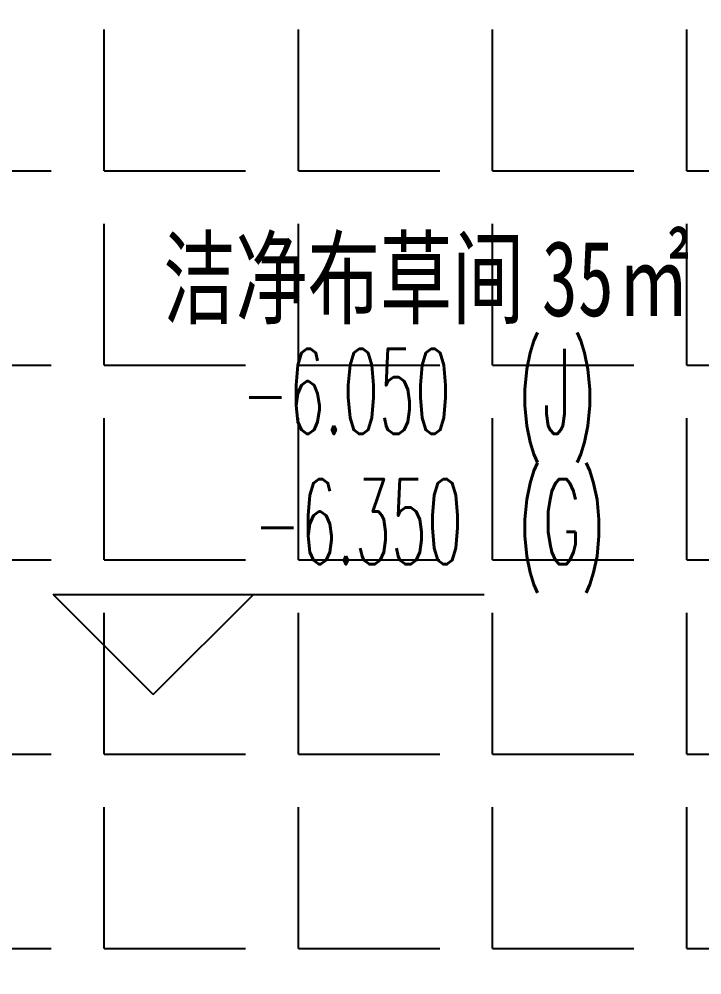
# Model space of a CAD drawing. Header units: millimetres. Extents: x 12325263 to 13848842, y -1463133 to 573208.
# Drawn here: x 12580379 to 12582833, y -864837 to -861404 of the extents above; entities that cross this region are included whole.
import ezdxf
from ezdxf.xclip import XClip

# ---------------------------------------------------------------- set-up
doc = ezdxf.new("R2010")
doc.units = ezdxf.units.MM
doc.header["$LTSCALE"] = 1000
doc.header["$XCLIPFRAME"] = 0
for name, color, linetype in [('A-ANNO-ELEV', 3, 'Continuous'), ('A-ANNO-TEXT', 7, 'Continuous'), ('WALL', 5, 'Continuous'), ('WALL-SHATCH', 8, 'Continuous'), ('建筑-楼板开洞', 251, 'Continuous')]:
    doc.layers.add(name, color=color, linetype=linetype)
doc.styles.add('_TCH_DIM', font='SIMPLEX.shx', dxfattribs={"width": 0.7, "bigfont": 'GBCBIG.shx'})
doc.styles.add('TITXV', font='', dxfattribs={"width": 0.7})
doc.styles.get('TITXV').set_extended_font_data('SimSun')

# ---------------------------------------------------------------- blocks, each defined once
blk = doc.blocks.new('adgshg13-A$C7F010FC0')
at = {"layer": 'WALL-SHATCH'}
h = blk.add_hatch(color=256, dxfattribs=at)
h.dxf.hatch_style = 1
h.paths.add_polyline_path([(-60384.2, -16880.9), (-763.2, 197.5), (12587.6, -13153.3), (12587.6, -157996), (-162964.9, -188820.4), (-171262.4, -180522.9), (-171262.4, -31310.9), (-150707.2, -10755.7), (-131860.1, -7980.9), (-99162.4, -7980.9), (-99162.4, -4980.9), (-76620.4, -4980.9), (-70107.7, -16880.9)], flags=16)
h.paths.add_polyline_path([(-60091.2, -16380.9), (-646.9, 646.9), (12987.6, -12987.6), (12987.6, -158331.9), (-163100.6, -189250.4), (-171662.4, -180688.6), (-171662.4, -31145.2), (-150777.9, -10260.7), (-131896.7, -7480.9), (-99562.4, -7480.9), (-99562.4, -4580.9), (-76365.6, -4580.9), (-69907.5, -16380.9)])
blk = doc.blocks.new('A$C4C7A72D3')
at = {"layer": 'WALL', "color": 1}
blk.add_blockref('adgshg13-A$C7F010FC0', (210433, 205503.6), dxfattribs=at)

msp = doc.modelspace()

# ---------------------------------------------------------------- block references
ref = msp.add_blockref('A$C4C7A72D3', (12385714.9, -906209.5), dxfattribs=dict(rotation=350.041249254255))
XClip(ref).set_block_clipping_path([(223442.8584877662, 85923.1187333744), (220542.7961432356, 85923.1422391906), (220542.8579492103, 89292.823275506), (211526.9150355905, 89292.8101311298), (210631.4331447985, 94392.8080583527), (206113.3685902953, 94392.8025418455), (206001.4315187763, 95030.3127344656), (204376.2826588508, 94744.9613686837), (203364.4570056833, 100506.9030052917), (197947.3947122637, 99555.7482674252), (192482.3428474721, 130679.4765393781), (190118.7804593667, 130264.4504016289), (191623.4071957469, 121695.6427078634), (177046.6486519482, 119136.2011700841), (175707.6223907359, 126760.8483765714), (173902.988371335, 128026.4039125028), (169528.3854461554, 127258.2903269802), (169070.0967394859, 129868.3614864857), (163308.2517458182, 128856.6693391807), (163766.52659606, 126246.6171700556), (159679.1795131005, 125528.9180921423), (170669.6888374612, 62935.797914044), (167222.1989369914, 62330.4650948944), (167939.7759490944, 58243.6808593175), (171386.9528796654, 58848.2912487988), (172857.0656793863, 50477.0032648193), (165962.5026008021, 49266.4230898353), (168037.7813034765, 37447.1796448426), (140649.9584970828, 32638.2390106404), (115387.9799239188, 28202.5781787895), (95598.7254695911, 140907.4332163476), (226939.476109907, 163968.8668500402), (240128.6952811591, 88852.8973128139)])

# ---------------------------------------------------------------- next in the draw order: hatches: boundary and pattern name
at = {"layer": '建筑-楼板开洞'}
h = msp.add_hatch(dxfattribs=at)
h.set_pattern_fill('ANGLE', color=256, scale=200)
h.set_pattern_definition([(0, (0, 0), (0, 698.5), [508, -190.5]), (90, (0, 0), (-698.5, 4e-14), [508, -190.5])])
h.paths.add_polyline_path([(12587146.8, -865236.8), (12587146.8, -851936.8), (12575396.8, -851936.8), (12575396.8, -855736.8), (12567496.8, -855736.8), (12567496.8, -858836.8), (12575396.8, -858836.9), (12575396.8, -865236.8)])

# ---------------------------------------------------------------- next in the draw order: linework, layer by layer
at = {"layer": 'A-ANNO-ELEV'}
for p, q in [((12580860.9, -863830), (12580500.9, -863470)), ((12580500.9, -863470), (12582050.9, -863470)), ((12580860.9, -863830), (12581220.9, -863470))]:
    msp.add_line(p, q, dxfattribs=at)

# ---------------------------------------------------------------- next in the draw order: texts
at = {"layer": 'A-ANNO-TEXT'}
for s, height, style, width, p in [('㎡', 271.9, 'TITXV', 0.7, (12582530, -862470.6)), ('洁净布草间', 271.9, 'TITXV', 0.7, (12580896.8, -862470.6)), ('35', 271.9, 'TITXV', 0.7, (12582257.8, -862470.6)), ('(J)', 306, '_TCH_DIM', 0.494118, (12582170.9, -862894)), ('-6.050', 306, '_TCH_DIM', 0.494118, (12581179.7, -862894)), ('(G)', 306, '_TCH_DIM', 0.494118, (12582170.9, -863362)), ('-6.350', 306, '_TCH_DIM', 0.494118, (12581222.9, -863362))]:
    msp.add_text(s, height=height, dxfattribs=dict(at, style=style, width=width)).set_placement(p)

doc.saveas('drawing.dxf')
